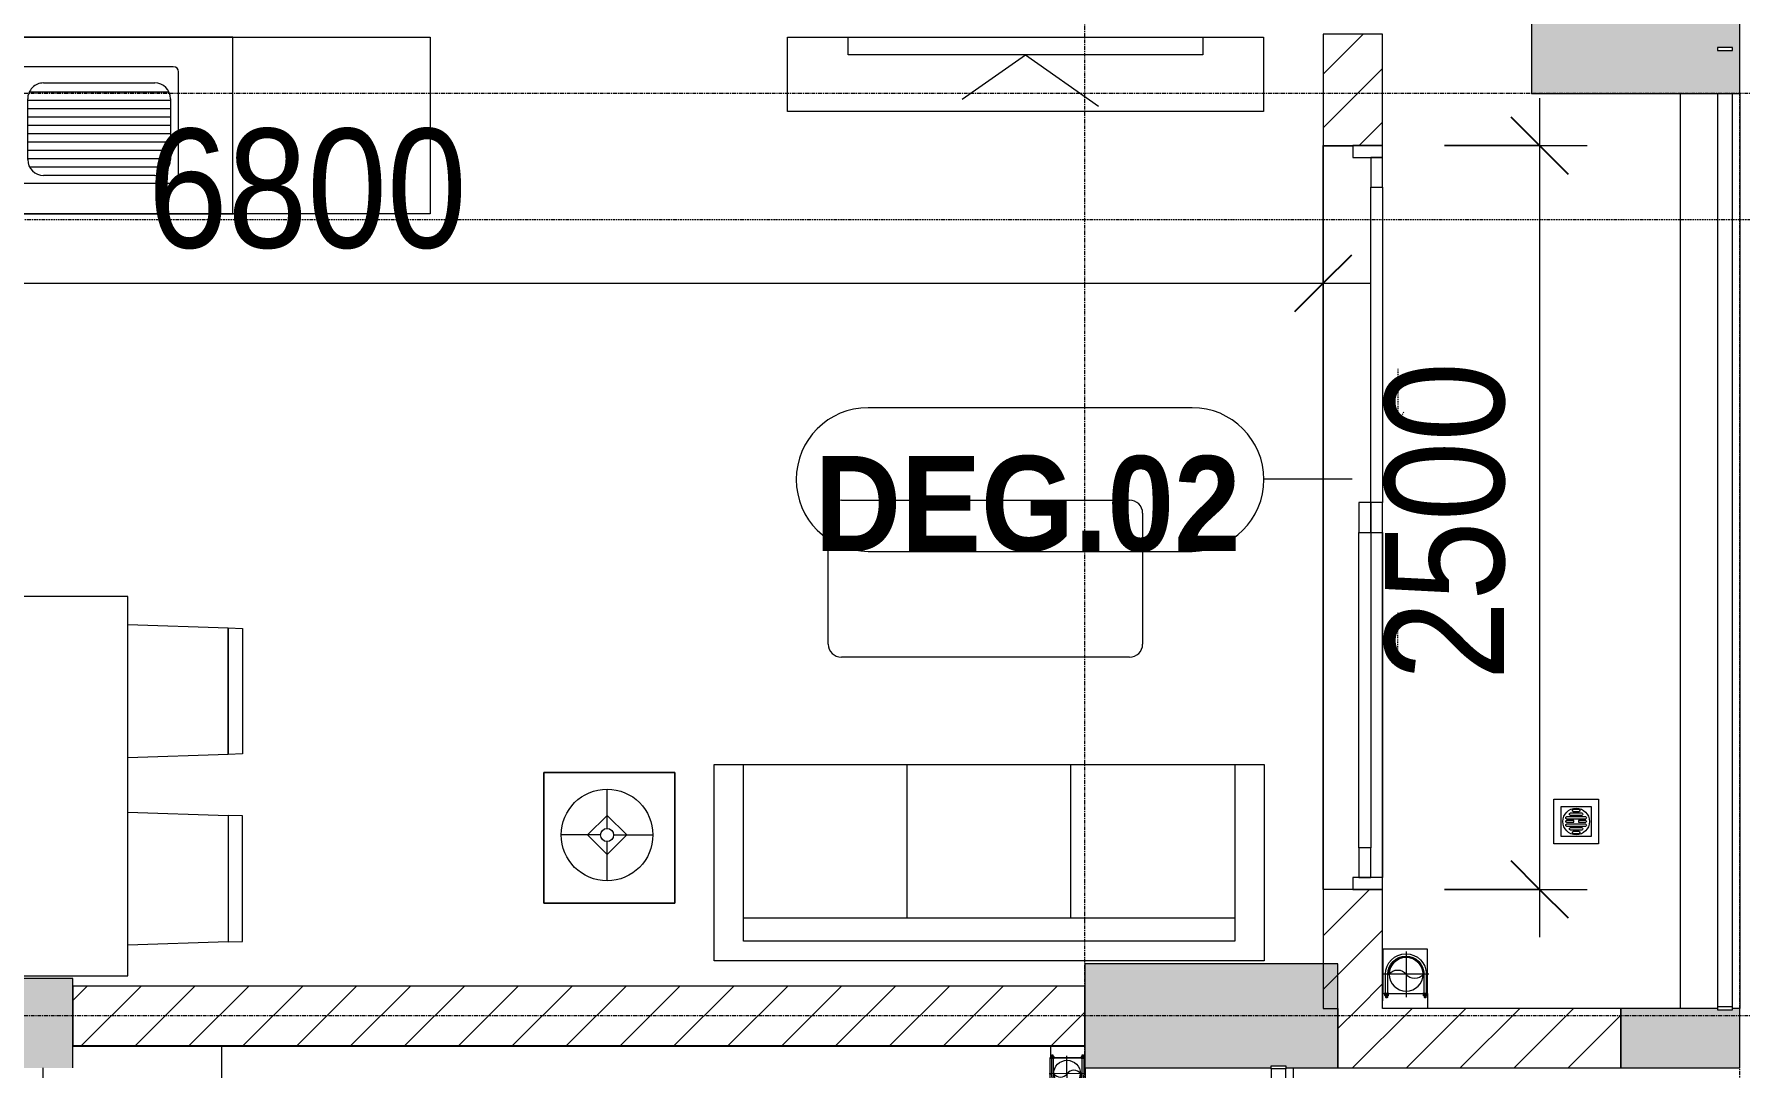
# Model space of a CAD drawing. Header units: millimetres. Extents: x 962 to 241049, y -15958 to 84407.
# Drawn here: x 112402 to 118132, y 69762 to 73237 of the extents above; entities that cross this region are included whole.
import ezdxf

# ---------------------------------------------------------------- set-up
doc = ezdxf.new("R2010")
doc.units = ezdxf.units.MM
for name, pattern in [('Dash', [6, 3, -3]), ('Dash Dot 3_16_', [7.9375, 4.7625, -1.5875, 0, -1.5875]), ('Grid Line', [22.225, 12.7, -3.175, 3.175, -3.175]), ('IMPORT-CENTER _3_', [10.16, 6.35, -1.27, 1.27, -1.27])]:
    doc.linetypes.add(name, pattern=pattern)
for name, color, linetype, lineweight in [('0-1', 7, 'Continuous', 5), ('A-ANNO-DIMS', 211, 'Continuous', 9), ('A-ANNO-DIMS-160', 211, 'Continuous', 9), ('A-DOOR', 31, 'Continuous', 9), ('A-DOOR-FRAM', 31, 'Continuous', 9), ('A-DOOR-HDLN', 31, 'Dash', 9), ('A-DOOR-IDEN', 31, 'Continuous', 9), ('A-FLOR-1', 250, 'Continuous', 9), ('A-FLOR-2', 9, 'Continuous', 9), ('A-FLOR-HRAL', 11, 'Continuous', 9), ('A-FLOR-HRAL-1', 254, 'Continuous', 9), ('A-FLOR-HRAL-2', 9, 'Continuous', 9), ('A-WALL', 113, 'Continuous', 9), ('A-WALL-3', 113, 'Continuous', 18), ('A-WALL-PATT-2', 111, 'Continuous', 9), ('G-ANNO-SYMB-1', 111, 'Dash Dot 3_16_', 18), ('G-IMPT', 8, 'Continuous', 9), ('G-IMPT-1', 254, 'Continuous', 9), ('G-IMPT-2', 8, 'IMPORT-CENTER _3_', 9), ('I-FURN', 30, 'Continuous', 9), ('I-FURN-1', 254, 'Continuous', 9), ('M-EQPM', 50, 'Continuous', 9), ('S-COLS-1', 52, 'Continuous', 5), ('S-COLS-2', 7, 'Continuous', 18), ('S-GRID-1', 1, 'Grid Line', 9)]:
    doc.layers.add(name, color=color, linetype=linetype, lineweight=lineweight)
doc.styles.add('Arial_B_5', font='arialbd_0.ttf', dxfattribs={"width": 0.9, "height": 320})
doc.styles.add('UTM Avo', font='UTM Avo.ttf', dxfattribs={"width": 0.9, "height": 400})
doc.dimstyles.new('1_Dim_chi_tiet_2_5_1', dxfattribs={"dimscale": 304.8, "dimtxt": 399.720379, "dimasz": 0.629921, "dimexe": 0.524934, "dimexo": 0.0625, "dimgap": 0.052493, "dimtad": 1, "dimdec": 0, "dimrnd": 5, "dimzin": 0, "dimdsep": 46, "dimtxsty": 'UTM Avo', "dimblk1": 'OBLIQUE', "dimblk2": 'OBLIQUE', "dimsah": 1, "dimcen": 0.09, "dimdle": 0.524934, "dimazin": 0, "dimtfac": 1, "dimtdec": 4, "dimtix": 1, "dimtmove": 0, "dimatfit": 3, "dimfxl": 1.049869, "dimfxlon": 1, "dimtvp": 1, "dimtolj": 1, "dimtzin": 0, "dimarcsym": 2})
pattern_1 = [(45, (63179.03, 0), (-90.50967, 90.50967), [])]

# ---------------------------------------------------------------- blocks, each defined once
blk = doc.blocks.new('NCV_TKTC_KET CAU_rvt-1-TKCS_MB TẦNG 1')
at = {"layer": 'S-COLS-1'}
h = blk.add_hatch(color=256, dxfattribs=at)
h.paths.add_polyline_path([(54927.6, 73036.9), (54952.6, 73036.9), (54952.6, 73386.9), (54252.6, 73386.9), (54252.6, 73036.9), (54877.6, 73036.9)])
h.paths.add_polyline_path([(54927.6, 73181.9), (54877.6, 73181.9), (54877.6, 73191.9), (54927.6, 73191.9)])
for points in [[(53602.6, 69761.9), (53602.6, 70111.9), (52752.6, 70111.9), (52752.6, 69761.9), (53377.6, 69761.9), (53377.6, 69769), (53427.6, 69769), (53427.6, 69761.9)], [(49352.6, 69761.9), (49352.6, 70061.9), (48752.6, 70061.9), (48752.6, 69761.9)], [(54927.6, 69761.9), (54952.6, 69761.9), (54952.6, 69961.9), (54927.6, 69961.9), (54927.6, 69956.9), (54877.6, 69956.9), (54877.6, 69961.9), (54552.6, 69961.9), (54552.6, 69761.9), (54877.6, 69761.9)]]:
    blk.add_hatch(color=256, dxfattribs=at).paths.add_polyline_path(points)
at = {"layer": 'A-FLOR-1'}
for p, q in [((49352.6, 69835.3), (49852.6, 69835.3)), ((49852.6, 69835.3), (52752.6, 69835.3))]:
    blk.add_line(p, q, dxfattribs=at)
at = {"layer": 'S-COLS-2'}
for p, q in [((54252.6, 73386.9), (54252.6, 73036.9)), ((54952.6, 73036.9), (54952.6, 73386.9)), ((54252.6, 73036.9), (54952.6, 73036.9)), ((52752.6, 70111.9), (52752.6, 69761.9)), ((53602.6, 70111.9), (52752.6, 70111.9)), ((53602.6, 69761.9), (53602.6, 70111.9)), ((49352.6, 70061.9), (48752.6, 70061.9)), ((49352.6, 69761.9), (49352.6, 70061.9)), ((54552.6, 69961.9), (54552.6, 69761.9)), ((54877.6, 69961.9), (54552.6, 69961.9)), ((54952.6, 69961.9), (54927.6, 69961.9)), ((54952.6, 69761.9), (54952.6, 69961.9)), ((52752.6, 69761.9), (53377.6, 69761.9)), ((53427.6, 69761.9), (53602.6, 69761.9)), ((54552.6, 69761.9), (54952.6, 69761.9))]:
    blk.add_line(p, q, dxfattribs=at)
blk = doc.blocks.new('MAY GIAT - MAY GIAT_dwg-V19-TKCS_MB TẦNG 1')
at = {"layer": 'G-IMPT-1', "flags": 128}
blk.add_lwpolyline([(5, 596.2), (5, 2.3), (605, 2.3), (605, 521.2)], dxfattribs=at)
blk = doc.blocks.new('MAY GIAT - MAY GIAT-V20-TKCS_MB TẦNG 1')
at = {"layer": 'I-FURN-1'}
for p, q in [((5, -2.3), (605, -2.3)), ((5, -596.2), (5, -2.3)), ((605, -2.3), (605, -521.2))]:
    blk.add_line(p, q, dxfattribs=at)
at = {"extrusion": (0, 0, -1), "zscale": -1, "rotation": 180}
blk.add_blockref('MAY GIAT - MAY GIAT_dwg-V19-TKCS_MB TẦNG 1', (0, 0), dxfattribs=at)
blk = doc.blocks.new('Railing - 50 x 10mm-457210-TKCS_MB TẦNG 1')
at = {"layer": 'A-FLOR-HRAL-2'}
for p, q in [((25, 5), (-25, 5)), ((-25, 5), (-25, -5)), ((25, -5), (25, 5)), ((-25, -5), (25, -5))]:
    blk.add_line(p, q, dxfattribs=at)
blk = doc.blocks.new('Railing - Railing-641410-TKCS_MB TẦNG 1')
at = {"layer": 'A-FLOR-HRAL-2'}
for p, q in [((30469.2, 60498.3), (30469.2, 59383.3)), ((30519.2, 59383.3), (30519.2, 60498.3))]:
    blk.add_line(p, q, dxfattribs=at)
at = {"extrusion": (0, 0, -1), "zscale": -1}
for p in [(-30494.2, 60503.3), (-30494.2, 59378.3)]:
    blk.add_blockref('Railing - 50 x 10mm-457210-TKCS_MB TẦNG 1', p, dxfattribs=at)
blk = doc.blocks.new('HE BEP A1 - HE BEP A 2-944694-TKCS_MB TẦNG 1')
at = {"layer": 'I-FURN'}
for p, q in [((0, 0), (662.4, 0)), ((0, -594.4), (0, 0)), ((662.4, 0), (662.4, -594.4)), ((662.4, 0), (662.4, -594.4)), ((3700, 0), (662.4, 0)), ((3700, -594.4), (3700, 0)), ((3700, -594.4), (3700, 0)), ((1706.9, -103.2), (862.4, -103.2)), ((2364, -483.2), (2364, -111.2)), ((3175.6, -81.2), (2394, -81.2)), ((3205.6, -483.2), (3205.6, -111.2)), ((844.9, -120.7), (844.9, -476.9)), ((877.9, -156.9), (1345.2, -156.9)), ((924.9, -128.9), (1298.3, -128.9)), ((1459, -129.9), (1644.4, -129.9)), ((1724.4, -476.9), (1724.4, -120.7)), ((2451.6, -118.3), (2484.1, -118.3)), ((2451.6, -122.3), (2451.6, -118.3)), ((2484.1, -122.3), (2451.6, -122.3)), ((2484.1, -118.3), (2484.1, -122.3)), ((3085.5, -118.3), (3085.5, -122.3)), ((3118, -118.3), (3085.5, -118.3)), ((3085.5, -122.3), (3118, -122.3)), ((3118, -122.3), (3118, -118.3)), ((871.5, -386.8), (871.5, -182.3)), ((871.5, -184.9), (1351.6, -184.9)), ((871.5, -212.9), (1351.6, -212.9)), ((1351.6, -182.3), (1351.6, -386.8)), ((1405.6, -369.9), (1405.6, -183.2)), ((1697.8, -183.2), (1697.8, -369.9)), ((2471.8, -183.9), (2467.4, -188.3)), ((2467.4, -188.3), (2496.5, -217.4)), ((2500.9, -213), (2471.8, -183.9)), ((2496.5, -217.4), (2500.9, -213)), ((2689.3, -186.7), (2660.2, -215.8)), ((2660.2, -215.8), (2664.6, -220.2)), ((2664.6, -220.2), (2693.7, -191.1)), ((2693.7, -191.1), (2689.3, -186.7)), ((2875.9, -191.1), (2880.3, -186.7)), ((2905, -220.2), (2875.9, -191.1)), ((2880.3, -186.7), (2909.4, -215.8)), ((2909.4, -215.8), (2905, -220.2)), ((3068.7, -213), (3097.9, -183.9)), ((3073.1, -217.4), (3068.7, -213)), ((3102.3, -188.3), (3073.1, -217.4)), ((3097.9, -183.9), (3102.3, -188.3)), ((871.5, -240.9), (1351.6, -240.9)), ((871.5, -268.9), (1351.6, -268.9)), ((871.5, -296.9), (1351.6, -296.9)), ((871.5, -324.9), (1351.6, -324.9)), ((1602.7, -313.4), (1523.8, -418.4)), ((1566.6, -443.1), (1618.1, -322.3)), ((1618.1, -322.3), (1602.7, -313.4)), ((871.5, -352.9), (1351.6, -352.9)), ((871.5, -380.9), (1351.6, -380.9)), ((2470.1, -405.9), (2499.2, -376.7)), ((2503.6, -381.1), (2474.5, -410.3)), ((2499.2, -376.7), (2503.6, -381.1)), ((2663, -383.9), (2667.3, -379.5)), ((2692.1, -413), (2663, -383.9)), ((2667.3, -379.5), (2696.5, -408.6)), ((2902.3, -379.5), (2873.2, -408.6)), ((2877.5, -413), (2906.7, -383.9)), ((2906.7, -383.9), (2902.3, -379.5)), ((3070.4, -376.7), (3066, -381.1)), ((3066, -381.1), (3095.1, -410.3)), ((3099.5, -405.9), (3070.4, -376.7)), ((876.4, -408.9), (1346.8, -408.9)), ((1298.3, -440.1), (924.9, -440.1)), ((1644.4, -423.2), (1459, -423.2)), ((1541.1, -452.3), (1528.6, -445.1)), ((2474.5, -410.3), (2470.1, -405.9)), ((2696.5, -408.6), (2692.1, -413)), ((2873.2, -408.6), (2877.5, -413)), ((3095.1, -410.3), (3099.5, -405.9)), ((862.4, -494.4), (1706.9, -494.4)), ((3175.6, -513.2), (2394, -513.2)), ((662.4, -594.4), (0, -594.4)), ((662.4, -594.4), (3700, -594.4))]:
    blk.add_line(p, q, dxfattribs=at)
for centre, radius in [((2581.9, -298.5), 142.6), ((2581.9, -298.5), 131.3), ((2987.7, -298.5), 142.6), ((2987.7, -298.5), 131.3), ((2581.9, -298.5), 87.2), ((2987.7, -298.5), 87.2), ((2581.9, -298.5), 43.6), ((2581.9, -298.5), 30.9), ((2987.7, -298.5), 43.6), ((2987.7, -298.5), 30.9), ((1552.8, -316.6), 22.2), ((1485.9, -449.9), 17.8), ((1592.6, -449.9), 17.8)]:
    blk.add_circle(centre, radius, dxfattribs=at)
for centre, radius, start, end in [((862.4, -120.7), 17.5, 90, 180), ((1706.9, -120.7), 17.5, 0, 90), ((2394, -111.2), 30, 90, 180), ((2485.1, -120.7), 33.5, 163.94189, 180), ((2476.6, -118.2), 24.7, 145.20397, 163.94189), ((2467.8, -120.3), 11.6, 9.71775, 170.28225), ((2471.3, -114.5), 18.1, 120.79762, 145.20397), ((2467.9, -108.8), 11.5, 90, 120.79762), ((2467.9, -108.8), 11.5, 59.20238, 90), ((2464.5, -114.5), 18.1, 34.79603, 59.20238), ((2459.1, -118.2), 24.7, 16.05811, 34.79603), ((2450.6, -120.7), 33.5, 0, 16.05811), ((3119, -120.7), 33.5, 163.94189, 180), ((3110.5, -118.2), 24.7, 145.20397, 163.94189), ((3105.2, -114.5), 18.1, 120.79762, 145.20397), ((3101.8, -120.3), 11.6, 9.71775, 170.28225), ((3101.8, -108.8), 11.5, 90, 120.79762), ((3101.8, -108.8), 11.5, 59.20238, 90), ((3098.4, -114.5), 18.1, 34.79603, 59.20238), ((3093, -118.2), 24.7, 16.05811, 34.79603), ((3084.5, -120.7), 33.5, 0, 16.05811), ((3175.6, -111.2), 30, 360, 90), ((924.9, -182.3), 53.3, 90, 180), ((1298.3, -182.3), 53.3, 0, 90), ((1459, -183.2), 53.3, 90, 180), ((1644.4, -183.2), 53.3, 0, 90), ((2485.1, -120.7), 33.5, 180, 196.05811), ((2476.6, -123.1), 24.7, 196.05811, 214.79603), ((2467.8, -120.3), 11.6, 189.9102, 350.0898), ((2471.3, -126.9), 18.1, 214.79603, 239.20238), ((2467.9, -132.6), 11.5, 239.20238, 270), ((2467.9, -132.6), 11.5, 270, 300.79762), ((2464.5, -126.9), 18.1, 300.79762, 325.20397), ((2459.1, -123.1), 24.7, 325.20397, 343.94189), ((2450.6, -120.7), 33.5, 343.94189, 0), ((3119, -120.7), 33.5, 180, 196.05811), ((3110.5, -123.1), 24.7, 196.05811, 214.79603), ((3105.2, -126.9), 18.1, 214.79603, 239.20238), ((3101.8, -120.3), 11.6, 189.9102, 350.0898), ((3101.8, -132.6), 11.5, 239.20238, 270), ((3101.8, -132.6), 11.5, 270, 300.79762), ((3098.4, -126.9), 18.1, 300.79762, 325.20397), ((3093, -123.1), 24.7, 325.20397, 343.94189), ((3084.5, -120.7), 33.5, 343.94189, 0), ((924.9, -386.8), 53.3, 180, 270), ((1298.3, -386.8), 53.3, 270, 0), ((1459, -369.9), 53.3, 180, 270), ((1644.4, -369.9), 53.3, 270, 0), ((1537.5, -429.7), 17.8, 140.53825, 240.0479), ((1549.9, -436.9), 17.8, 240.0479, 339.46209), ((862.4, -476.9), 17.5, 180, 270), ((1706.9, -476.9), 17.5, 270, 0), ((2394, -483.2), 30, 180, 270), ((3175.6, -483.2), 30, 270, 0)]:
    blk.add_arc(centre, radius, start, end, dxfattribs=at)
at = {"layer": 'I-FURN-1'}
for p, q in [((0, 0), (3700, 0)), ((0, -594.4), (0, 0)), ((3700, 0), (3700, -594.4)), ((3700, -594.4), (0, -594.4))]:
    blk.add_line(p, q, dxfattribs=at)
blk = doc.blocks.new('LOBBY_SOFA_1 - LOBBY_SOFA_1-851489-TKCS_MB TẦNG 1')
at = {"layer": 'I-FURN'}
for p, q in [((-2128.3, 1548.5), (-1160.3, 1548.5)), ((-2172.3, 1064.5), (-2172.3, 1504.5)), ((-1116.3, 1504.5), (-1116.3, 1064.5)), ((-1160.3, 1020.5), (-2128.3, 1020.5)), ((-2688.2, 633.5), (-3128.2, 633.5)), ((-3128.2, 633.5), (-3128.2, 193.5)), ((-2688.2, 193.5), (-2688.2, 633.5)), ((-2556, 660), (-708, 660)), ((-2556, 0), (-2556, 660)), ((-2457, 66), (-2457, 660)), ((-1907, 143), (-1907, 660)), ((-1357, 143), (-1357, 660)), ((-807, 660), (-807, 66)), ((-708, 660), (-708, 0)), ((-2915.4, 445), (-2915.4, 577)), ((-2981.4, 423), (-2915.4, 489)), ((-2915.4, 489), (-2849.4, 423)), ((-2937.4, 423), (-3069.4, 423)), ((-2915.4, 357), (-2981.4, 423)), ((-2849.4, 423), (-2915.4, 357)), ((-2893.4, 423), (-2761.4, 423)), ((-2915.4, 269), (-2915.4, 401)), ((-3128.2, 193.5), (-2688.2, 193.5)), ((-807, 143), (-2457, 143)), ((-807, 66), (-2457, 66)), ((-708, 0), (-2556, 0))]:
    blk.add_line(p, q, dxfattribs=at)
for radius in [154, 22]:
    blk.add_circle((-2915.4, 423), radius, dxfattribs=at)
for centre, start, end in [((-2128.3, 1504.5), 90, 180), ((-1160.3, 1504.5), 0, 90), ((-2128.3, 1064.5), 180, 270), ((-1160.3, 1064.5), 270, 0)]:
    blk.add_arc(centre, 44, start, end, dxfattribs=at)
at = {"layer": 'I-FURN-1'}
for p, q in [((-2128.3, 1548.5), (-1160.3, 1548.5)), ((-2172.3, 1064.5), (-2172.3, 1504.5)), ((-1116.3, 1504.5), (-1116.3, 1064.5)), ((-1160.3, 1020.5), (-2128.3, 1020.5)), ((-3128.2, 633.5), (-2688.2, 633.5)), ((-3128.2, 193.5), (-3128.2, 633.5)), ((-2688.2, 633.5), (-2688.2, 193.5)), ((-2556, 660), (-708, 660)), ((-2556, 0), (-2556, 660)), ((-708, 660), (-708, 0)), ((-2688.2, 193.5), (-3128.2, 193.5)), ((-708, 0), (-2556, 0))]:
    blk.add_line(p, q, dxfattribs=at)
for centre, start, end in [((-2128.3, 1504.5), 90, 180), ((-1160.3, 1504.5), 0, 90), ((-2128.3, 1064.5), 180, 270), ((-1160.3, 1064.5), 270, 0)]:
    blk.add_arc(centre, 44, start, end, dxfattribs=at)
blk = doc.blocks.new('RES_BAN AN 1 - RES_BAN AN 1-V21-TKCS_MB TẦNG 1')
at = {"layer": 'I-FURN-1'}
for p, q in [((-425, 0), (-425, -1275)), ((425, 0), (-425, 0)), ((425, -1275), (425, 0)), ((-761.9, -113.5), (-809.6, -115.1)), ((-761.9, -113.5), (-425, -102.3)), ((-761.9, -538.5), (-761.9, -113.5)), ((-761.9, -538.5), (-761.9, -113.5)), ((-425, -102.3), (-425, -549.7)), ((425, -102.3), (425, -549.7)), ((761.9, -113.5), (425, -102.3)), ((761.9, -538.5), (761.9, -113.5)), ((761.9, -113.5), (761.9, -538.5)), ((809.6, -115.1), (761.9, -113.5)), ((-809.6, -115.1), (-809.6, -536.9)), ((809.6, -536.9), (809.6, -115.1)), ((-809.6, -536.9), (-761.9, -538.5)), ((-425, -549.7), (-761.9, -538.5)), ((425, -549.7), (761.9, -538.5)), ((761.9, -538.5), (809.6, -536.9)), ((-809.6, -745.3), (-761.9, -743.8)), ((-761.9, -743.8), (-425, -732.5)), ((-761.9, -1168.8), (-761.9, -743.8)), ((-761.9, -743.8), (-761.9, -1168.8)), ((-425, -732.5), (-425, -1180)), ((425, -732.5), (425, -1180)), ((761.9, -743.8), (425, -732.5)), ((761.9, -743.8), (809.6, -745.3)), ((761.9, -1168.8), (761.9, -743.8)), ((761.9, -1168.8), (761.9, -743.8)), ((-809.6, -1167.2), (-809.6, -745.3)), ((809.6, -745.3), (809.6, -1167.2)), ((-761.9, -1168.8), (-809.6, -1167.2)), ((-425, -1180), (-761.9, -1168.8)), ((425, -1180), (761.9, -1168.8)), ((809.6, -1167.2), (761.9, -1168.8)), ((-425, -1275), (425, -1275))]:
    blk.add_line(p, q, dxfattribs=at)
blk = doc.blocks.new('RES_BAN AN - RES_BAN AN-850636-TKCS_MB TẦNG 1')
at = {"layer": 'I-FURN-1'}
for p, q in [((0, 250), (1600, 250)), ((0, 0), (0, 250)), ((1600, 250), (1600, 0)), ((1600, 0), (0, 0))]:
    blk.add_line(p, q, dxfattribs=at)
blk = doc.blocks.new('KE TIVI-2 - KE TIVI-2-850637-TKCS_MB TẦNG 1')
at = {"layer": 'I-FURN-1'}
for p, q in [((0, 60), (-245.7, 232.1)), ((213, 209.1), (0, 60)), ((-595.6, 60), (595.6, 60)), ((-595.6, 0), (-595.6, 60)), ((595.6, 60), (595.6, 0)), ((595.6, 0), (-595.6, 0))]:
    blk.add_line(p, q, dxfattribs=at)
blk = doc.blocks.new('NCV_TKTC_TANG 1_rvt-1-TKCS_MB TẦNG 1')
at = {"layer": 'A-FLOR-2'}
for p, q in [((53552.6, 70361.9), (53552.6, 72861.9)), ((53652.6, 72860.3), (53552.6, 72860.3)), ((53552.6, 72860.3), (53552.6, 70361.9)), ((53752.6, 70401.9), (53752.6, 71561.9))]:
    blk.add_line(p, q, dxfattribs=at)
at = {"layer": 'A-FLOR-HRAL-1'}
blk.add_blockref('Railing - Railing-641410-TKCS_MB TẦNG 1', (22908.5, 9260.7), dxfattribs=at)
at = {"layer": 'I-FURN-1', "rotation": 180}
for name, p in [('HE BEP A1 - HE BEP A 2-944694-TKCS_MB TẦNG 1', (50552.6, 72632.6)), ('RES_BAN AN - RES_BAN AN-850636-TKCS_MB TẦNG 1', (53352.9, 73226.9)), ('KE TIVI-2 - KE TIVI-2-850637-TKCS_MB TẦNG 1', (52552.9, 73226.9)), ('RES_BAN AN 1 - RES_BAN AN 1-V21-TKCS_MB TẦNG 1', (49112.6, 70071.9)), ('MAY GIAT - MAY GIAT-V20-TKCS_MB TẦNG 1', (49857.5, 69240.7))]:
    blk.add_blockref(name, p, dxfattribs=at)
at = {"layer": 'I-FURN-1'}
blk.add_blockref('LOBBY_SOFA_1 - LOBBY_SOFA_1-851489-TKCS_MB TẦNG 1', (54062.6, 70121.9), dxfattribs=at)
blk = doc.blocks.new('Railing - 50 x 10mm-1251311-TKCS_MB TẦNG 1')
at = {"layer": 'A-FLOR-HRAL'}
for p, q in [((25, 5), (-25, 5)), ((-25, 5), (-25, -5)), ((25, -5), (25, 5)), ((-25, -5), (25, -5))]:
    blk.add_line(p, q, dxfattribs=at)
blk = doc.blocks.new('Railing - Railing-1598455-TKCS_MB TẦNG 1')
at = {"layer": 'A-FLOR-HRAL'}
for p, q in [((54877.6, 73036.9), (54877.6, 69966.9)), ((54927.6, 69966.9), (54927.6, 73036.9))]:
    blk.add_line(p, q, dxfattribs=at)
for p in [(54902.6, 73186.9), (54902.6, 69961.9)]:
    blk.add_blockref('Railing - 50 x 10mm-1251311-TKCS_MB TẦNG 1', p)
blk = doc.blocks.new('TKTC_XREF_251221_MB TANG 1 - TKTC_XREF_260130_MB TANG 1_dwg_THU NUOC - THU NUOC-444531-TKCS_MB TẦNG 1-4202124-TKCS_MB TẦNG 1')
at = {"layer": 'M-EQPM'}
for p, q in [((-23.3, 10.8), (40.9, 10.8)), ((40.9, 4.8), (-23.3, 4.8)), ((-11, 23.3), (28.5, 23.3)), ((28.5, 17.3), (-11, 17.3)), ((-1.1, 35.6), (18.5, 35.6)), ((18.5, 29.6), (-1.1, 29.6)), ((-23.3, -13.6), (40.9, -13.6)), ((40.9, -19.6), (-23.3, -19.6)), ((-11, -26.1), (28.5, -26.1)), ((28.5, -32.1), (-11, -32.1)), ((-1.1, -38.5), (18.5, -38.5)), ((18.5, -44.5), (-1.1, -44.5))]:
    blk.add_line(p, q, dxfattribs=at)
at = {"layer": 'M-EQPM', "flags": 128}
for points in [[(83.7, -79.4), (83.7, 70.6), (-66.3, 70.6), (-66.3, -79.4)], [(58.7, -54.4), (58.7, 45.6), (-41.3, 45.6), (-41.3, -54.4)]]:
    blk.add_lwpolyline(points, close=True, dxfattribs=at)
for points in [[(-23.3, -1.2), (0.7, -1.2), (0.7, -7.2), (-23.3, -7.2)], [(40.9, -7.2), (16.7, -7.2), (16.7, -1.2), (40.9, -1.2)]]:
    blk.add_lwpolyline(points, dxfattribs=at)
at = {"layer": 'M-EQPM'}
for centre, radius, start, end in [((8.7, -4.4), 45, 360, 180), ((8.7, -4.4), 45, 360, 180), ((-23.3, 7.8), 3, 90, 270), ((-11, 20.3), 3, 90, 270), ((-1.1, 32.6), 3, 90, 270), ((18.5, 32.6), 3, 270, 90), ((28.5, 20.3), 3, 270, 90), ((40.9, 7.8), 3, 270, 90), ((8.7, -4.4), 45, 180, 360), ((8.7, -4.4), 45, 180, 360), ((-23.3, -4.2), 3, 90, 270), ((-23.3, -16.6), 3, 90, 270), ((-11, -29.1), 3, 90, 270), ((-1.1, -41.5), 3, 90, 270), ((18.5, -41.5), 3, 270, 90), ((28.5, -29.1), 3, 270, 90), ((40.9, -4.2), 3, 270, 90), ((40.9, -16.6), 3, 270, 90)]:
    blk.add_arc(centre, radius, start, end, dxfattribs=at)
blk = doc.blocks.new('TKTC_XREF_251221_MB TANG 1 - TKTC_XREF_260130_MB TANG 1_dwg_CUM U_DN100-4202115-TKCS_MB TẦNG 1')
at = {"layer": 'G-IMPT'}
blk.add_hatch(color=256, dxfattribs=at).paths.add_polyline_path([(0, -61), (0, -57), (14.8, -55.1), (28.5, -49.4), (40.3, -40.3), (49.4, -28.5), (55.1, -14.8), (57, 0), (55.1, 14.8), (49.4, 28.5), (40.3, 40.3), (28.5, 49.4), (14.8, 55.1), (0, 57), (0, 61), (15.8, 58.9), (30.5, 52.8), (43.1, 43.1), (52.8, 30.5), (58.9, 15.8), (61, 0), (58.9, -15.8), (52.8, -30.5), (43.1, -43.1), (30.5, -52.8), (15.8, -58.9)])
for p, q in [((-79.1, 66.6), (-79.1, 63.4)), ((-76.6, 66.6), (-76.6, 63.4)), ((-74.6, 66.6), (-74.6, 63.4)), ((-72.7, 69.3), (-72.7, 60.7)), ((-66.9, 67.9), (-71.7, 67.9)), ((-66.9, 62.1), (-71.7, 62.1)), ((-65, 69), (0, 69)), ((-79.1, -63.4), (-79.1, -66.6)), ((-76.6, -63.4), (-76.6, -66.6)), ((-74.6, -63.4), (-74.6, -66.6)), ((-72.7, -60.7), (-72.7, -69.3)), ((-66.9, -62.1), (-71.7, -62.1)), ((-66.9, -67.9), (-71.7, -67.9)), ((-65, -69), (0, -69))]:
    blk.add_line(p, q, dxfattribs=at)
at = {"layer": 'G-IMPT', "flags": 128}
for points in [[(-72.7, 67.6), (-78.1, 67.6), (-78.1, 62.4), (-72.7, 62.4)], [(-71.7, 59.2), (-66.9, 59.2), (-66.9, 70.8), (-71.7, 70.8)], [(-66.9, 70.8), (-66.9, 72.7), (-65, 72.7), (-65, 57.3), (-66.9, 57.3), (-66.9, 59.2)], [(-65, 61), (0, 61), (0, 57)], [(-66.9, -59.2), (-66.9, -57.3), (-65, -57.3), (-65, -72.7), (-66.9, -72.7), (-66.9, -70.8)], [(-65, -61), (0, -61), (0, -57)], [(-72.7, -62.4), (-78.1, -62.4), (-78.1, -67.6), (-72.7, -67.6)], [(-71.7, -70.8), (-66.9, -70.8), (-66.9, -59.2), (-71.7, -59.2)]]:
    blk.add_lwpolyline(points, dxfattribs=at)
at = {"layer": 'G-IMPT'}
for centre, radius, start, end in [((-78.1, 66.6), 0.96, 90, 180), ((-78.1, 63.4), 0.96, 180, 270), ((-71.1, 69.3), 1.56, 112.61986, 247.38014), ((-67.9, 65), 4.8, 143.1301, 216.8699), ((-71.1, 60.7), 1.56, 112.61986, 247.38014), ((0, 0), 69, 270, 90), ((0, 0), 61, 270, 90), ((0, 0), 57, 270, 90), ((-78.1, -63.4), 0.96, 90, 180), ((-78.1, -66.6), 0.96, 180, 270), ((-71.1, -60.7), 1.56, 112.61986, 247.38014), ((-67.9, -65), 4.8, 143.1301, 216.8699), ((-71.1, -69.3), 1.56, 112.61986, 247.38014)]:
    blk.add_arc(centre, radius, start, end, dxfattribs=at)
blk = doc.blocks.new('TKTC_XREF_251221_MB TANG 1 - TKTC_XREF_260130_MB TANG 1_dwg_$cc-4202121-TKCS_MB TẦNG 1')
at = {"layer": 'G-IMPT'}
blk.add_circle((0, 0), 0.5, dxfattribs=at)
for centre, radius, start, end in [((0, 0), 0.5, 90, 270), ((0.188, 0.25), 0.313, 126.8699, 233.1301), ((-0.188, -0.25), 0.313, 306.8699, 53.1301)]:
    blk.add_arc(centre, radius, start, end, dxfattribs=at)
at = {"layer": 'G-IMPT-2'}
for p, q in [((0, -0.673), (0, 0.673)), ((-0.673, 0), (0.673, 0))]:
    blk.add_line(p, q, dxfattribs=at)
blk = doc.blocks.new('TKTC_XREF_251221_MB TANG 1 - TKTC_XREF_260130_MB TANG 1_dwg_$cc-4202114-TKCS_MB TẦNG 1')
at = {"layer": 'G-IMPT'}
blk.add_circle((0, 0), 0.5, dxfattribs=at)
for centre, radius, start, end in [((0, 0), 0.5, 90, 270), ((0.188, 0.25), 0.313, 126.8699, 233.1301), ((-0.188, -0.25), 0.313, 306.8699, 53.1301)]:
    blk.add_arc(centre, radius, start, end, dxfattribs=at)
at = {"layer": 'G-IMPT-2'}
for p, q in [((0, -0.673), (0, 0.673)), ((-0.673, 0), (0.673, 0))]:
    blk.add_line(p, q, dxfattribs=at)
blk = doc.blocks.new('TKTC_XREF_251221_MB TANG 1 - TKTC_XREF_260130_MB TANG 1_dwg-4202109-TKCS_MB TẦNG 1')
at = {"layer": 'G-IMPT'}
for p, q in [((-150514.9, -331551.3), (-150399.1, -331551.3)), ((-149699, -332711.3), (-149699, -331584.7))]:
    blk.add_line(p, q, dxfattribs=at)
at = {"layer": 'G-IMPT', "flags": 128}
blk.add_lwpolyline([(-149248.6, -331334.8), (-149248.6, -331185.1), (-149398.9, -331185.1), (-149398.9, -331334.8)], close=True, dxfattribs=at)
for points in [[(-149399.1, -331384.7), (-149398.8, -331334.9), (-149248.3, -331334.9), (-149248.7, -331384.6), (-149399.1, -331384.6)], [(-150399.1, -331511.3), (-150514.9, -331511.3), (-150514.9, -331551.3)], [(-150399.1, -331551.3), (-150516.7, -331551.3), (-150516.7, -331671.3)], [(-150516.7, -331671.3), (-150397.1, -331671.3), (-150397.1, -331584.7)]]:
    blk.add_lwpolyline(points, dxfattribs=at)
at = {"extrusion": (0, 0, -1), "zscale": -1}
blk.add_blockref('TKTC_XREF_251221_MB TANG 1 - TKTC_XREF_260130_MB TANG 1_dwg_THU NUOC - THU NUOC-444531-TKCS_MB TẦNG 1-4202124-TKCS_MB TẦNG 1', (148740.4, -330752), dxfattribs=at)
at = {"extrusion": (0, 0, -1)}
for name, p, xscale, yscale, zscale, rotation in [('TKTC_XREF_251221_MB TANG 1 - TKTC_XREF_260130_MB TANG 1_dwg_$cc-4202121-TKCS_MB TẦNG 1', (149320.1, -331269.8), 113.7150000000073, 113.7150000000073, -113.7150000000073, 269.9990086637467), ('TKTC_XREF_251221_MB TANG 1 - TKTC_XREF_260130_MB TANG 1_dwg_CUM U_DN100-4202115-TKCS_MB TẦNG 1', (149321, -331269.8), 0.9975000000000006, 0.9975000000000006, -0.9975000000000006, 90.00099133829468), ('TKTC_XREF_251221_MB TANG 1 - TKTC_XREF_260130_MB TANG 1_dwg_CUM U_DN100-4202115-TKCS_MB TẦNG 1', (150457.3, -331602.7), 0.7894736842105242, 0.7894736842105242, -0.7894736842105242, 269.9999999984438)]:
    blk.add_blockref(name, p, dxfattribs=dict(at, xscale=xscale, yscale=yscale, zscale=zscale, rotation=rotation))
at = {"xscale": 90.00000000005122, "yscale": 90.00000000005122, "zscale": 90.00000000005122, "rotation": 90.37402677993775}
blk.add_blockref('TKTC_XREF_251221_MB TANG 1 - TKTC_XREF_260130_MB TANG 1_dwg_$cc-4202114-TKCS_MB TẦNG 1', (-150459.1, -331604.2), dxfattribs=at)
blk = doc.blocks.new('TKTC_XREF_251221_MB TANG 1 - TKTC_XREF_251221_MB TANG 1-2038492-TKCS_MB TẦNG 1')
blk.add_blockref('TKTC_XREF_251221_MB TANG 1 - TKTC_XREF_260130_MB TANG 1_dwg-4202109-TKCS_MB TẦNG 1', (169499.1, 384109.7))
blk = doc.blocks.new('DEG_02-DEG_03 - DEG_02-2500x2400mm-CỬA ĐI 02 CÁNH TRƯỢT-625766-TKCS_MB TẦNG 1')
at = {"layer": 'A-DOOR'}
for p, q in [((-1110, 100), (-1210, 100)), ((-1210, 100), (-1210, 60)), ((-1210, 60), (-1110, 60)), ((-1110, 60), (-1110, 100)), ((-1110, 100), (-50, 100)), ((-50, 60), (-1110, 60)), ((50, 100), (-50, 100)), ((-50, 100), (-50, 60)), ((50, 60), (-50, 60)), ((-50, 60), (-50, 20)), ((-50, 60), (50, 60)), ((50, 60), (50, 100)), ((50, 20), (50, 60)), ((50, 60), (1110, 60)), ((1210, 60), (1110, 60)), ((1110, 60), (1110, 20)), ((1210, 20), (1210, 60)), ((-50, 20), (50, 20)), ((1110, 20), (50, 20)), ((1110, 20), (1210, 20))]:
    blk.add_line(p, q, dxfattribs=at)
at = {"layer": 'A-DOOR-FRAM'}
for p, q in [((-1210, 100), (-1250, 100)), ((-1250, 100), (-1250, 0)), ((-1210, 0), (-1210, 100)), ((1250, 100), (1210, 100)), ((1210, 100), (1210, 0)), ((1250, 0), (1250, 100)), ((-1250, 0), (-1210, 0)), ((1210, 0), (1250, 0))]:
    blk.add_line(p, q, dxfattribs=at)
at = {"layer": 'A-DOOR-HDLN'}
for p, q in [((-500.4, 151.1), (-320.4, 151.1)), ((-320.4, 151.1), (-355, 171.1)), ((-320.4, 151.1), (-355, 131.1)), ((320.4, 151.1), (355, 171.1)), ((320.4, 151.1), (355, 131.1)), ((500.4, 151.1), (320.4, 151.1))]:
    blk.add_line(p, q, dxfattribs=at)
blk = doc.blocks.new('DIMBLOCK269-TKCS_MB TẦNG 1')
at = {"layer": 'A-ANNO-DIMS-160'}
for p, q in [((117458.9, 73021.9), (117458.9, 70201.9)), ((117138.9, 72861.9), (117618.9, 72861.9)), ((117458.9, 72861.9), (117138.9, 72861.9)), ((117138.9, 70361.9), (117618.9, 70361.9)), ((117458.9, 70361.9), (117138.9, 70361.9))]:
    blk.add_line(p, q, dxfattribs=at)
at = {"layer": 'A-ANNO-DIMS-160', "lineweight": 25}
for p, q in [((117458.9, 72861.9), (117362.9, 72957.9)), ((117458.9, 72861.9), (117554.9, 72765.9)), ((117458.9, 70361.9), (117362.9, 70457.9)), ((117458.9, 70361.9), (117554.9, 70265.9))]:
    blk.add_line(p, q, dxfattribs=at)
at = {"layer": 'A-ANNO-DIMS-160', "color": 0, "insert": (116939.3, 71064.1), "char_height": 400, "width": 1314.636, "attachment_point": 1, "rotation": 90, "line_spacing_factor": 1.110334, "style": 'UTM Avo'}
blk.add_mtext('2500', dxfattribs=at)
blk = doc.blocks.new('_Oblique')
at = {"color": 0, "linetype": 'ByBlock', "lineweight": -2}
blk.add_line((-0.5, -0.5), (0.5, 0.5), dxfattribs=at)
blk = doc.blocks.new('STN_Door Tag - STN_Door Tag-1788670-TKCS_MB TẦNG 1')
at = {"layer": 'A-DOOR-IDEN'}
for p, q in [((-3.37, 1.495), (3.431, 1.495)), ((-3.37, -1.524), (3.431, -1.524))]:
    blk.add_line(p, q, dxfattribs=at)
for centre, start, end in [((-3.37, -0.015), 90, 270), ((3.431, -0.015), 270, 90)]:
    blk.add_arc(centre, 1.509, start, end, dxfattribs=at)
blk = doc.blocks.new('DIMBLOCK365-TKCS_MB TẦNG 1')
at = {"layer": 'A-ANNO-DIMS-160'}
for p, q in [((109931.6, 72719.2), (109931.6, 72239.2)), ((109931.6, 72399.2), (109931.6, 72719.2)), ((116731.6, 72719.2), (116731.6, 72239.2)), ((116731.6, 72399.2), (116731.6, 72719.2)), ((109771.6, 72399.2), (116891.6, 72399.2))]:
    blk.add_line(p, q, dxfattribs=at)
at = {"layer": 'A-ANNO-DIMS-160', "lineweight": 25}
for p, q in [((109931.6, 72399.2), (110027.6, 72495.2)), ((116731.6, 72399.2), (116827.6, 72495.2)), ((109931.6, 72399.2), (109835.6, 72303.2)), ((116731.6, 72399.2), (116635.6, 72303.2))]:
    blk.add_line(p, q, dxfattribs=at)
at = {"layer": 'A-ANNO-DIMS-160', "color": 0, "insert": (112783.8, 72918.8), "char_height": 400, "width": 1314.636, "attachment_point": 1, "line_spacing_factor": 1.110334, "style": 'UTM Avo'}
blk.add_mtext('6800', dxfattribs=at)

msp = doc.modelspace()

# ---------------------------------------------------------------- hatches: boundary and pattern name
at = {"layer": 'A-WALL-PATT-2'}
h = msp.add_hatch(dxfattribs=at)
h.set_pattern_fill('FP_1', color=256, style=0, pattern_type=2)
h.set_pattern_definition(pattern_1)
h.paths.add_polyline_path([(116781.6, 69961.9), (116931.6, 69961.9), (116931.6, 70361.9), (116731.6, 70361.9), (116731.6, 69961.9)])
h.paths.add_polyline_path([(116731.6, 72861.9), (116931.6, 72861.9), (116931.6, 73236.9), (116731.6, 73236.9)])
h = msp.add_hatch(dxfattribs=at)
h.set_pattern_fill('FP_1', color=256, style=0, pattern_type=2)
h.set_pattern_definition(pattern_1)
h.paths.add_polyline_path([(115931.6, 69836.9), (115931.6, 70036.9), (112531.6, 70036.9), (112531.6, 69836.9), (114458.5, 69836.9)])
h = msp.add_hatch(dxfattribs=at)
h.set_pattern_fill('FP_1', color=256, style=0, pattern_type=2)
h.set_pattern_definition(pattern_1)
h.paths.add_polyline_path([(117731.6, 69761.9), (117731.6, 69961.9), (116781.6, 69961.9), (116781.6, 69761.9), (117682.5, 69761.9)])

# ---------------------------------------------------------------- linework, layer by layer
at = {"layer": 'A-DOOR-IDEN'}
msp.add_line((116829.6, 71741.4), (116532.7, 71741.4), dxfattribs=at)
at = {"layer": 'A-WALL'}
for p, q in [((117931.6, 69961.9), (117931.6, 73036.9)), ((118131.6, 73036.9), (118131.6, 69961.9)), ((116731.6, 70361.9), (116731.6, 72861.9)), ((116931.6, 71561.9), (116931.6, 70401.9))]:
    msp.add_line(p, q, dxfattribs=at)
at = {"layer": 'A-WALL-3'}
for p, q in [((116731.6, 73236.9), (116731.6, 72861.9)), ((116931.6, 73236.9), (116731.6, 73236.9)), ((116931.6, 72861.9), (116931.6, 73236.9)), ((116731.6, 72861.9), (116931.6, 72861.9)), ((116731.6, 70361.9), (116731.6, 69961.9)), ((116931.6, 70361.9), (116731.6, 70361.9)), ((116931.6, 69961.9), (116931.6, 70361.9)), ((115931.6, 70036.9), (112531.6, 70036.9)), ((112531.6, 70036.9), (112531.6, 69836.9)), ((115931.6, 69836.9), (115931.6, 70036.9)), ((116731.6, 69961.9), (116781.6, 69961.9)), ((116781.6, 69961.9), (116781.6, 69761.9)), ((117731.6, 69961.9), (116931.6, 69961.9)), ((117731.6, 69761.9), (117731.6, 69961.9)), ((112531.6, 69836.9), (115931.6, 69836.9)), ((116781.6, 69761.9), (117731.6, 69761.9))]:
    msp.add_line(p, q, dxfattribs=at)
at = {"layer": 'G-ANNO-SYMB-1'}
msp.add_line((90628.5, 72614.1), (198105.9, 72614.1), dxfattribs=at)
at = {"layer": 'S-GRID-1'}
for p, q in [((115931.6, 15532), (115931.6, 78459.2)), ((118131.6, 15532), (118131.6, 78459.2)), ((192368.8, 73036.9), (96265.8, 73036.9)), ((192368.8, 69936.9), (96265.8, 69936.9))]:
    msp.add_line(p, q, dxfattribs=at)

# ---------------------------------------------------------------- block references
at = {"layer": '0-1'}
for name in ['NCV_TKTC_KET CAU_rvt-1-TKCS_MB TẦNG 1', 'NCV_TKTC_TANG 1_rvt-1-TKCS_MB TẦNG 1']:
    msp.add_blockref(name, (63179, 0), dxfattribs=at)
at = {"layer": 'A-DOOR', "rotation": 269.9999999999998}
msp.add_blockref('DEG_02-DEG_03 - DEG_02-2500x2400mm-CỬA ĐI 02 CÁNH TRƯỢT-625766-TKCS_MB TẦNG 1', (116831.6, 71611.9), dxfattribs=at)
at = {"layer": 'A-DOOR-IDEN', "xscale": 159.9999999999999, "yscale": 159.9999999999999, "zscale": 159.9999999999999}
msp.add_blockref('STN_Door Tag - STN_Door Tag-1788670-TKCS_MB TẦNG 1', (115742.3, 71742.1), dxfattribs=at)
at = {"layer": 'A-FLOR-HRAL'}
msp.add_blockref('Railing - Railing-1598455-TKCS_MB TẦNG 1', (63179, 0), dxfattribs=at)
at = {"layer": 'M-EQPM'}
msp.add_blockref('TKTC_XREF_251221_MB TANG 1 - TKTC_XREF_251221_MB TANG 1-2038492-TKCS_MB TẦNG 1', (96831.6, 17236.9), dxfattribs=at)

# ---------------------------------------------------------------- texts
at = {"layer": 'A-DOOR-IDEN', "insert": (115739, 71656.7), "char_height": 320, "width": 1467.36, "attachment_point": 5, "line_spacing_factor": 0.936439, "style": 'Arial_B_5'}
msp.add_mtext('\\pt7.2,14.4,21.6,28.8,36,43.2,50.4,57.6,64.8,72,79.2,86.4,93.6,100.8,108,115.2,122.4,129.6,136.8,144,151.2,158.4,165.6,172.8,180,187.2,194.4,201.6,208.8,216,223.2,230.4;DEG.02', dxfattribs=at)

# ---------------------------------------------------------------- dimensions: what is measured, and where the dimension line sits
at = {"layer": 'A-ANNO-DIMS'}
dim = msp.add_linear_dim(base=(117458.9, 70361.9), p1=(117138.9, 72861.9), p2=(117138.9, 70361.9), angle=90, dimstyle='1_Dim_chi_tiet_2_5_1', override={"dimpost": '<>', "dimfxl": 2500}, dxfattribs=at)
dim.commit()
dim.dimension.update_dxf_attribs({"geometry": 'DIMBLOCK269-TKCS_MB TẦNG 1', "text_midpoint": (117235.9, 71611.9)})
dim = msp.add_linear_dim(base=(116731.6, 72399.2), p1=(109931.6, 72719.2), p2=(116731.6, 72719.2), dimstyle='1_Dim_chi_tiet_2_5_1', override={"dimpost": '<>', "dimfxl": 6800}, dxfattribs=at)
dim.commit()
dim.dimension.update_dxf_attribs({"geometry": 'DIMBLOCK365-TKCS_MB TẦNG 1', "text_midpoint": (113331.6, 72622.2)})

doc.saveas('drawing.dxf')
